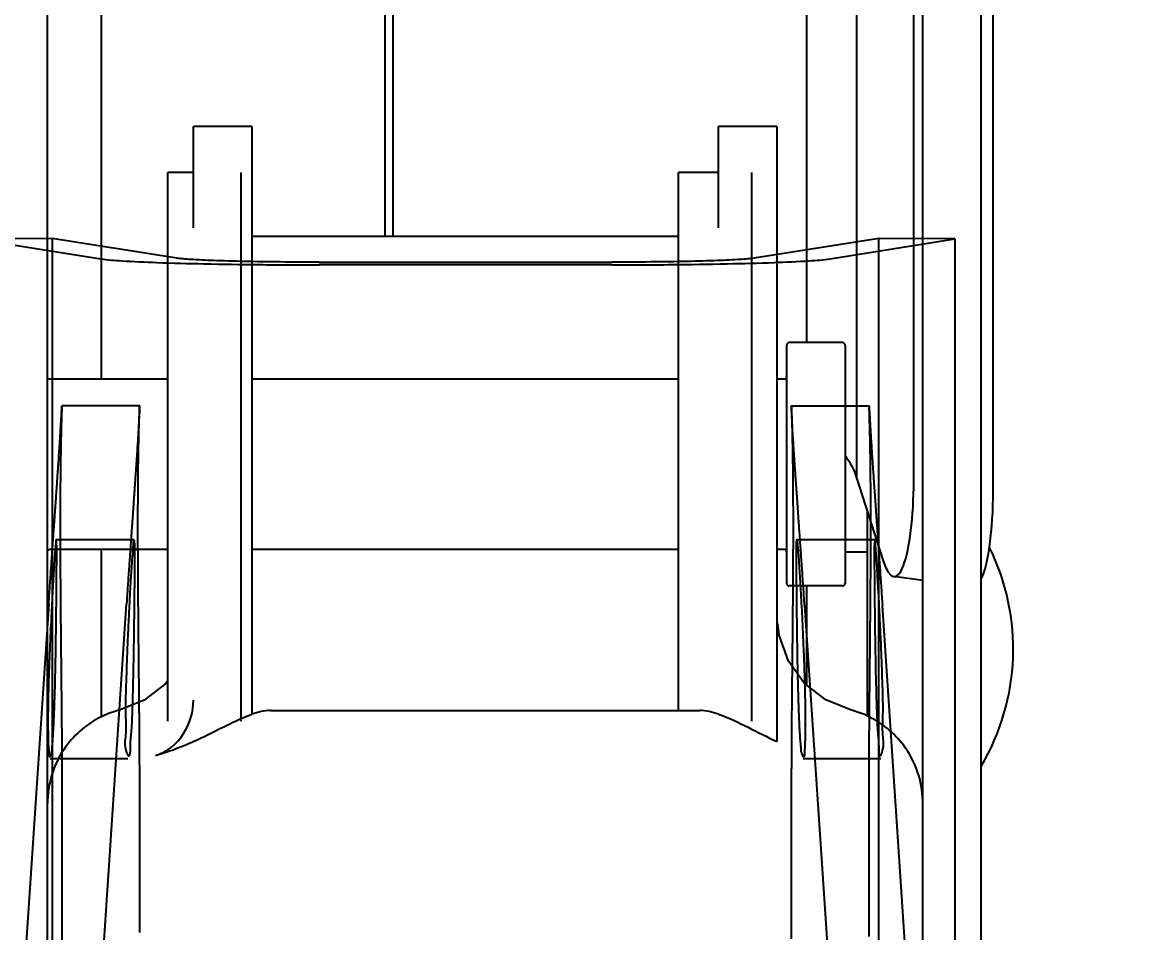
# Model space of a CAD drawing. Header units: millimetres. Extents: x 324 to 7054, y -67 to 2159.
# Drawn here: x 4448.41 to 4471.38, y 1494.15 to 1512.86 of the extents above; entities that cross this region are included whole.
import ezdxf

# ---------------------------------------------------------------- set-up
doc = ezdxf.new("R2010")
doc.units = ezdxf.units.MM
doc.header["$LTSCALE"] = 153.67
doc.header["$PDMODE"] = 3
doc.header["$PDSIZE"] = 8
doc.layers.get('0').update_dxf_attribs({"linetype": 'CONTINUOUS'})
doc.layers.get('Defpoints').update_dxf_attribs({"linetype": 'CONTINUOUS'})
doc.layers.add('02___PRT_ALL_AXES', color=7, linetype='CONTINUOUS')
doc.layers.add('CONSTRUCTION_BODIES', color=7, linetype='CONTINUOUS')
doc.styles.get("Standard").update_dxf_attribs({"font": 'times.ttf'})
doc.dimstyles.get("Standard").update_dxf_attribs({"dimtxt": 17.5, "dimasz": 17.5, "dimexe": 1.5, "dimexo": 1, "dimtad": 1, "dimdsep": 46, "dimtxsty": 'Standard', "dimblk": '_FILLED', "dimblk1": '_FILLED', "dimblk2": '_FILLED', "dimcen": 0.09, "dimazin": 2, "dimtol": 1, "dimtp": 0.01, "dimtm": 0.01, "dimtfac": 1, "dimtofl": 0, "dimtmove": 0, "dimatfit": 3, "dimldrblk": '_FILLED', "dimfxl": 1, "dimtolj": 1, "dimarcsym": 0})

# ---------------------------------------------------------------- blocks, each defined once
blk = doc.blocks.new('_FILLED')
at = {"color": 0, "linetype": 'ByBlock'}
blk.add_solid([(0, 0), (-1, 0.2143), (-1, -0.2143)], dxfattribs=at)
blk = doc.blocks.new('*D272')
at = {"color": 0, "lineweight": -2}
for p, q in [((4444.035, 1611.977), (4530.5, 1611.977)), ((4529, 1594.477), (4529, 1521.731)), ((4529, 1429.477), (4529, 1502.223)), ((4444.035, 1411.977), (4530.5, 1411.977))]:
    blk.add_line(p, q, dxfattribs=at)
at = {"layer": 'Defpoints', "color": 0}
for p in [(4443.035, 1611.977), (4443.035, 1411.977), (4529, 1411.977)]:
    blk.add_point(p, dxfattribs=at)
at = {"color": 0, "linetype": 'ByBlock', "lineweight": -2, "xscale": 17.5, "yscale": 17.5, "zscale": 17.5}
for p, rotation in [((4529, 1611.977), 90), ((4529, 1411.977), 270)]:
    blk.add_blockref('_FILLED', p, dxfattribs=dict(at, rotation=rotation))
at = {"insert": (4529, 1511.977), "char_height": 17.5, "attachment_point": 5}
blk.add_mtext('\\A1;\\A1;%%c200', dxfattribs=at)

msp = doc.modelspace()

# ---------------------------------------------------------------- linework, layer by layer
at = {"linetype": 'Continuous'}
for p, q in [((4448.92493, 1414.96197), (4448.92545, 1543.91706)), ((4466.92493, 1414.9619), (4466.92545, 1543.91699)), ((4468.1252, 1480.92093), (4468.12545, 1543.91698)), ((4468.37185, 1503.22213), (4468.37185, 1520.73185)), ((4466.73817, 1503.42908), (4466.73817, 1520.52491)), ((4465.56465, 1520.45476), (4465.56465, 1503.49923)), ((4451.92531, 1508.63167), (4451.92532, 1510.72035)), ((4453.12532, 1510.72035), (4451.92532, 1510.72035)), ((4453.12532, 1510.72034), (4453.12527, 1498.63722)), ((4462.72531, 1508.63162), (4462.72532, 1510.72031)), ((4463.92532, 1510.7203), (4462.72532, 1510.72031)), ((4463.92532, 1510.7203), (4463.92527, 1498.07842)), ((4451.40091, 1498.49616), (4451.40096, 1509.77562)), ((4451.92532, 1509.77562), (4451.40096, 1509.77562)), ((4452.90096, 1509.77561), (4452.90091, 1498.49615)), ((4461.90091, 1498.71452), (4461.90096, 1509.77558)), ((4462.72532, 1509.77558), (4461.90096, 1509.77558)), ((4463.40096, 1509.77557), (4463.40091, 1498.49611)), ((4461.90095, 1508.45436), (4453.12531, 1508.45439)), ((4465.2753, 1506.27556), (4464.1753, 1506.27557)), ((4464.12528, 1501.32545), (4464.1253, 1506.22569)), ((4465.3253, 1506.22569), (4465.32528, 1501.32544)), ((4451.40094, 1505.52562), (4448.9753, 1505.52563)), ((4461.90094, 1505.52558), (4453.1253, 1505.52561)), ((4464.0753, 1505.52557), (4463.9253, 1505.52557)), ((4465.56465, 1503.49923), (4466.11068, 1501.79034)), ((4465.78476, 1498.60241), (4465.78476, 1502.81037)), ((4451.40093, 1502.02562), (4448.97528, 1502.02563)), ((4461.90093, 1502.02558), (4453.12528, 1502.02561)), ((4464.07528, 1502.02557), (4463.92528, 1502.02557)), ((4465.32528, 1501.97699), (4465.78476, 1501.97699)), ((4466.92528, 1501.38945), (4466.32617, 1501.46534)), ((4465.27528, 1501.27556), (4464.17528, 1501.27557)), ((4450.41522, 1498.72699), (4450.38539, 1498.71918)), ((4453.51126, 1498.71459), (4462.33647, 1498.71451))]:
    msp.add_line(p, q, dxfattribs=at)
for points in [[(4465.43532, 1498.72693), (4464.92754, 1498.9337), (4464.48773, 1499.27838), (4464.1607, 1499.72986), (4463.9685, 1500.25983), (4463.94339, 1500.50022)], [(4451.40092, 1499.33301), (4451.356, 1499.27138), (4450.91322, 1498.92813), (4450.41522, 1498.72699)], [(4450.38539, 1498.71918), (4450.3462, 1498.70817), (4450.30604, 1498.69598), (4450.26405, 1498.68223), (4450.2214, 1498.66719), (4450.17834, 1498.65087), (4450.13485, 1498.6332), (4450.09091, 1498.6141), (4450.04652, 1498.59349), (4450.00162, 1498.57125), (4449.95628, 1498.54732), (4449.9108, 1498.5218), (4449.865, 1498.49448), (4449.81888, 1498.46526), (4449.77262, 1498.4341), (4449.72644, 1498.40104), (4449.68052, 1498.3661), (4449.63496, 1498.32923), (4449.58985, 1498.29044), (4449.54531, 1498.24972), (4449.50146, 1498.20708), (4449.45844, 1498.16256), (4449.41628, 1498.11612), (4449.37493, 1498.06752), (4449.33456, 1498.01678), (4449.29533, 1497.96392), (4449.25739, 1497.909), (4449.22085, 1497.85208), (4449.18579, 1497.79309), (4449.15235, 1497.73209), (4449.12072, 1497.66921), (4449.09103, 1497.60449), (4449.06334, 1497.53785), (4449.03777, 1497.46927), (4449.01445, 1497.39878), (4448.99351, 1497.32648), (4448.97513, 1497.25259), (4448.95946, 1497.17738), (4448.94664, 1497.10114), (4448.93677, 1497.02406), (4448.92991, 1496.94627), (4448.9261, 1496.86781), (4448.92526, 1496.80992)], [(4466.92526, 1496.80985), (4466.92462, 1496.86085), (4466.92119, 1496.93765), (4466.91483, 1497.01382), (4466.90559, 1497.08932), (4466.89353, 1497.16402), (4466.87871, 1497.23779), (4466.86127, 1497.31036), (4466.84135, 1497.38145), (4466.81912, 1497.45085), (4466.7947, 1497.51843), (4466.76822, 1497.58417), (4466.73979, 1497.64807), (4466.7095, 1497.71016), (4466.67741, 1497.77051), (4466.64371, 1497.82897), (4466.60855, 1497.88546), (4466.57202, 1497.94001), (4466.5342, 1497.99262), (4466.49522, 1498.04323), (4466.45523, 1498.0918), (4466.41439, 1498.13831), (4466.37279, 1498.18283), (4466.33033, 1498.22557), (4466.28714, 1498.26649), (4466.24334, 1498.30558), (4466.19904, 1498.34281), (4466.15434, 1498.3782), (4466.10932, 1498.41178), (4466.0641, 1498.44355), (4466.01885, 1498.47349), (4465.97378, 1498.50159), (4465.92904, 1498.52788), (4465.88452, 1498.55252), (4465.84014, 1498.57564), (4465.79624, 1498.59714), (4465.75282, 1498.61709), (4465.70982, 1498.6356), (4465.66723, 1498.65275), (4465.62504, 1498.66863), (4465.58321, 1498.68329), (4465.54197, 1498.69672), (4465.5024, 1498.70868), (4465.46401, 1498.71943), (4465.43532, 1498.72693)]]:
    msp.add_lwpolyline(points, dxfattribs=at)
for centre, radius, start, end in [((4464.1753, 1506.22557), 0.05, 89.99977, 179.860401), ((4465.2753, 1506.22556), 0.05, 0.140524, 89.99977), ((4464.0753, 1505.57557), 0.05, 269.99977, 359.889851), ((4448.9753, 1505.57563), 0.05, 225.054729, 269.99977), ((4448.97528, 1501.97563), 0.05, 89.99977, 134.94481), ((4464.07528, 1501.97557), 0.05, 0.109688, 89.99977), ((4464.05809, 1499.97699), 4.72667, 329.384755, 26.201665), ((4464.17528, 1501.32557), 0.05, 180.139138, 269.99977), ((4465.27528, 1501.32556), 0.05, 269.99977, 359.859015), ((4454.63638, 1494.64278), 4.2726, 113.558417, 113.969484)]:
    msp.add_arc(centre, radius, start, end, dxfattribs=at)
for centre, start_param, end_param in [((4466.32616, 1503.48133), 2.56421341, 4.68534757), ((4467.95983, 1503.27439), -2.75006621, -1.59783773)]:
    msp.add_ellipse(centre, major_axis=(-0.01114, 2.01666), ratio=0.20423209, start_param=start_param, end_param=end_param, dxfattribs=at)
for points in [[(4465.32782, 1503.95349), (4465.43004, 1503.8167), (4465.5134, 1503.66212), (4465.56465, 1503.49923)], [(4453.51126, 1498.71459), (4453.38004, 1498.7146), (4453.24915, 1498.6805), (4453.12527, 1498.63723)], [(4462.72527, 1498.63717), (4462.60052, 1498.68076), (4462.46861, 1498.71455), (4462.33647, 1498.71451)], [(4452.92869, 1498.55928), (4452.9933, 1498.58745), (4453.05872, 1498.61398), (4453.12527, 1498.63723)], [(4462.72527, 1498.63717), (4463.14181, 1498.49164), (4463.52197, 1498.25743), (4463.92527, 1498.07844)]]:
    msp.add_open_spline(points, degree=3, dxfattribs=at)
for points, knots in [([(4451.14572, 1497.79254), (4451.38069, 1497.85899), (4451.78716, 1498.19996), (4451.92526, 1498.68876), (4451.92527, 1498.9264)], [0, 0, 0, 0, 0.50680512, 1, 1, 1, 1]), ([(4451.14572, 1497.79254), (4451.45296, 1497.87939), (4452.04972, 1498.11292), (4452.60997, 1498.41772), (4452.90063, 1498.54692)], [0, 0, 0, 0, 0.50094036, 1, 1, 1, 1])]:
    msp.add_open_spline(points, degree=3, knots=knots, dxfattribs=at)
at = {"layer": '02___PRT_ALL_AXES', "linetype": 'Continuous'}
for p, q in [((4455.86809, 1508.45438), (4455.86809, 1533.76184)), ((4456.03476, 1508.45438), (4456.03476, 1533.76184)), ((4464.53476, 1533.7618), (4464.53476, 1506.27557)), ((4450.03476, 1505.52563), (4450.03476, 1533.24664)), ((4450.03476, 1498.58766), (4450.03476, 1502.02563)), ((4464.53476, 1501.27557), (4464.53476, 1499.24152))]:
    msp.add_line(p, q, dxfattribs=at)
at = {"layer": 'CONSTRUCTION_BODIES', "linetype": 'Continuous'}
for p, q in [((4449.02022, 1508.41767), (4447.45759, 1508.40568)), ((4447.45759, 1508.40568), (4450.01945, 1507.99929)), ((4449.02022, 1508.41767), (4449.01982, 1409.97716)), ((4451.58208, 1508.01129), (4449.02022, 1508.41767)), ((4466.02022, 1508.4176), (4463.45835, 1508.01124)), ((4465.02098, 1507.99923), (4467.58285, 1508.40559)), ((4466.01982, 1409.97709), (4466.02022, 1508.4176)), ((4467.58285, 1508.40559), (4466.02022, 1508.4176)), ((4467.58285, 1508.40559), (4467.58245, 1409.63331)), ((4454.51196, 1507.92909), (4460.52847, 1507.92906)), ((4460.52847, 1507.87323), (4454.51196, 1507.87325)), ((4450.8202, 1504.97686), (4449.2202, 1504.97687)), ((4464.2202, 1504.97681), (4465.8202, 1504.9768)), ((4449.10509, 1502.22687), (4450.70509, 1502.22687)), ((4464.3353, 1502.22681), (4465.9353, 1502.2268)), ((4448.94905, 1500.90977), (4448.48407, 1493.93559)), ((4450.08743, 1493.98597), (4450.54905, 1500.90976)), ((4464.4937, 1500.87419), (4464.95689, 1493.92587)), ((4466.55476, 1493.95776), (4466.0937, 1500.87418)), ((4448.97722, 1497.72687), (4450.57722, 1497.72687)), ((4464.46313, 1497.72681), (4466.06313, 1497.7268)), ((4449.22017, 1497.06814), (4449.22016, 1494.00219)), ((4450.82016, 1494.14844), (4450.82017, 1497.06812)), ((4464.22017, 1497.10113), (4464.22016, 1494.01873)), ((4465.82016, 1494.06615), (4465.82017, 1497.10112))]:
    msp.add_line(p, q, dxfattribs=at)
msp.add_arc((4674.08835, 1496.84821), 209.86842, 179.4097991, 179.9309515, dxfattribs=at)
for points, knots in [([(4450.01945, 1507.99929), (4450.16156, 1507.97676), (4450.54702, 1507.95091), (4451.25343, 1507.91725), (4452.19691, 1507.89321), (4453.30977, 1507.8768), (4454.10078, 1507.87325), (4454.51196, 1507.87325)], [0, 0, 0, 0, 0.09600894, 0.25728404, 0.47218585, 0.72562579, 1, 1, 1, 1]), ([(4454.51196, 1507.92909), (4454.24378, 1507.92909), (4453.72788, 1507.9314), (4453.00209, 1507.9421), (4452.38679, 1507.95778), (4451.92612, 1507.97973), (4451.67475, 1507.99659), (4451.58208, 1508.01129)], [0, 0, 0, 0, 0.27439456, 0.52783982, 0.74273451, 0.9039975, 1, 1, 1, 1]), ([(4463.45835, 1508.01124), (4463.36567, 1507.99654), (4463.11427, 1507.97969), (4462.65357, 1507.95774), (4462.03826, 1507.94206), (4461.31249, 1507.93137), (4460.79663, 1507.92906), (4460.52847, 1507.92906)], [0, 0, 0, 0, 0.09601447, 0.25729181, 0.47219293, 0.72562995, 1, 1, 1, 1]), ([(4460.52847, 1507.87323), (4460.93969, 1507.87322), (4461.73075, 1507.87677), (4462.84365, 1507.89317), (4463.78711, 1507.9172), (4464.49347, 1507.95086), (4464.8789, 1507.9767), (4465.02098, 1507.99923)], [0, 0, 0, 0, 0.27439872, 0.52784689, 0.74274227, 0.90400303, 1, 1, 1, 1]), ([(4448.94905, 1500.90977), (4448.95286, 1500.967), (4448.96046, 1501.08064), (4448.97187, 1501.24986), (4448.98319, 1501.41663), (4448.99445, 1501.58096), (4449.00563, 1501.74286), (4449.01673, 1501.90232), (4449.02775, 1502.05936), (4449.03867, 1502.21395), (4449.04946, 1502.36607), (4449.05973, 1502.51127), (4449.06943, 1502.64934), (4449.07861, 1502.7801), (4449.08755, 1502.90778), (4449.09626, 1503.0324), (4449.10473, 1503.15397), (4449.11296, 1503.27248), (4449.12094, 1503.38792), (4449.12867, 1503.50028), (4449.13613, 1503.60952), (4449.14329, 1503.71481), (4449.15201, 1503.84667), (4449.16227, 1504.00087), (4449.17335, 1504.17407), (4449.18322, 1504.3316), (4449.19198, 1504.47487), (4449.19969, 1504.60422), (4449.20712, 1504.73196), (4449.21395, 1504.85454), (4449.21843, 1504.93855), (4449.2202, 1504.97687)], [0, 0, 0, 0, 0.04221431, 0.08382323, 0.12483016, 0.16523827, 0.20504998, 0.24426639, 0.28288679, 0.32090815, 0.35832462, 0.39512695, 0.42804106, 0.46019566, 0.49159506, 0.52224224, 0.55213862, 0.58128374, 0.60967503, 0.6373075, 0.66417359, 0.6902629, 0.71497523, 0.76143471, 0.803997, 0.84271211, 0.87759901, 0.90964153, 0.93807982, 0.97176729, 1, 1, 1, 1]), ([(4449.2202, 1504.97687), (4449.21833, 1504.93858), (4449.21526, 1504.86369), (4449.21175, 1504.75355), (4449.20844, 1504.6398), (4449.20507, 1504.51424), (4449.20208, 1504.38825), (4449.19955, 1504.26581), (4449.19738, 1504.15071), (4449.19529, 1504.02748), (4449.19327, 1503.89638), (4449.19135, 1503.75773), (4449.18955, 1503.61187), (4449.18792, 1503.45891), (4449.18649, 1503.29893), (4449.18544, 1503.13229), (4449.18463, 1502.95939), (4449.1841, 1502.78055), (4449.18382, 1502.59576), (4449.18381, 1502.43806), (4449.18393, 1502.30905), (4449.18408, 1502.21037), (4449.18429, 1502.11058), (4449.18457, 1502.00968), (4449.18491, 1501.90768), (4449.18531, 1501.80457), (4449.18577, 1501.70035), (4449.1863, 1501.59501), (4449.18687, 1501.48857), (4449.18754, 1501.38101), (4449.18823, 1501.2724), (4449.189, 1501.16289), (4449.18979, 1501.05265), (4449.19063, 1500.94175), (4449.19151, 1500.8302), (4449.19243, 1500.71801), (4449.1934, 1500.60517), (4449.19441, 1500.49168), (4449.19547, 1500.37755), (4449.19659, 1500.26277), (4449.19776, 1500.1473), (4449.19896, 1500.03131), (4449.20014, 1499.91494), (4449.20131, 1499.79837), (4449.20247, 1499.6816), (4449.20362, 1499.56463), (4449.20476, 1499.44746), (4449.20589, 1499.3301), (4449.20701, 1499.21253), (4449.20813, 1499.0948), (4449.20887, 1499.01626), (4449.20923, 1498.97697)], [0, 0, 0, 0, 0.01916458, 0.03747524, 0.05509527, 0.07606062, 0.10026889, 0.11810432, 0.13729008, 0.15782765, 0.17972033, 0.20284526, 0.22715581, 0.25264805, 0.27932379, 0.3071442, 0.33596223, 0.36576852, 0.39656259, 0.42834829, 0.44461511, 0.4610593, 0.47768925, 0.49450427, 0.511504, 0.52868831, 0.54605734, 0.56361141, 0.58135099, 0.59927666, 0.6173891, 0.63565379, 0.65402763, 0.67250991, 0.6911002, 0.70979827, 0.72860409, 0.7475178, 0.76653961, 0.7856698, 0.80490867, 0.82426947, 0.84366415, 0.86309228, 0.88255364, 0.90204813, 0.92157578, 0.94113666, 0.96073089, 0.98035854, 1, 1, 1, 1]), ([(4450.8202, 1504.97686), (4450.81841, 1504.9381), (4450.81387, 1504.85305), (4450.80694, 1504.72893), (4450.79941, 1504.59944), (4450.79158, 1504.4682), (4450.78268, 1504.32277), (4450.77264, 1504.16293), (4450.76139, 1503.98735), (4450.75098, 1503.83116), (4450.74217, 1503.69813), (4450.73497, 1503.59254), (4450.72751, 1503.48348), (4450.71979, 1503.37138), (4450.71183, 1503.25629), (4450.70363, 1503.13822), (4450.69519, 1503.0172), (4450.68652, 1502.89321), (4450.67763, 1502.76626), (4450.66851, 1502.63634), (4450.65887, 1502.49917), (4450.64867, 1502.35493), (4450.63795, 1502.20382), (4450.62711, 1502.0503), (4450.61618, 1501.89439), (4450.60516, 1501.7361), (4450.59407, 1501.57544), (4450.58291, 1501.41241), (4450.57167, 1501.24699), (4450.56037, 1501.07918), (4450.55283, 1500.9665), (4450.54905, 1500.90976)], [0, 0, 0, 0, 0.02855831, 0.06268318, 0.09149939, 0.12401556, 0.15944859, 0.19873599, 0.24188492, 0.2889358, 0.3139432, 0.34000893, 0.36683093, 0.39439823, 0.42270266, 0.45173866, 0.48150301, 0.51199468, 0.54321449, 0.57516491, 0.60784974, 0.64441689, 0.68158455, 0.71934352, 0.75768788, 0.79661444, 0.83612229, 0.87621229, 0.91688659, 0.95814809, 1, 1, 1, 1]), ([(4450.80923, 1498.97687), (4450.80887, 1499.01612), (4450.80805, 1499.09457), (4450.8069, 1499.21214), (4450.80574, 1499.32951), (4450.80459, 1499.44667), (4450.80344, 1499.56363), (4450.8023, 1499.68039), (4450.80116, 1499.79695), (4450.80003, 1499.9133), (4450.79891, 1500.02945), (4450.79778, 1500.14533), (4450.79667, 1500.26082), (4450.79559, 1500.37576), (4450.79454, 1500.49006), (4450.79353, 1500.60372), (4450.79254, 1500.71675), (4450.7916, 1500.82915), (4450.79069, 1500.94091), (4450.78982, 1501.05204), (4450.789, 1501.16252), (4450.78823, 1501.27234), (4450.78754, 1501.38133), (4450.78687, 1501.48933), (4450.78629, 1501.59619), (4450.78576, 1501.70193), (4450.7853, 1501.80654), (4450.7849, 1501.91004), (4450.78456, 1502.01241), (4450.78428, 1502.11366), (4450.78407, 1502.21378), (4450.78392, 1502.3128), (4450.78381, 1502.44221), (4450.78383, 1502.60039), (4450.78411, 1502.78569), (4450.78465, 1502.96498), (4450.78547, 1503.13815), (4450.78653, 1503.30482), (4450.78798, 1503.46464), (4450.78962, 1503.61737), (4450.79142, 1503.76305), (4450.79335, 1503.90148), (4450.79537, 1504.0322), (4450.79746, 1504.15484), (4450.79962, 1504.26927), (4450.80182, 1504.37556), (4450.80443, 1504.48754), (4450.80738, 1504.60132), (4450.8108, 1504.72181), (4450.81459, 1504.84481), (4450.81798, 1504.93055), (4450.8202, 1504.97686)], [0, 0, 0, 0, 0.01962552, 0.0392206, 0.05878154, 0.07830841, 0.09780132, 0.11726034, 0.13668552, 0.15607677, 0.17543388, 0.19475646, 0.21401843, 0.23317389, 0.25222314, 0.27116643, 0.29000397, 0.30873584, 0.32736195, 0.34588202, 0.36429555, 0.38260172, 0.40078843, 0.41878609, 0.43659537, 0.45421688, 0.47165115, 0.4888985, 0.50595909, 0.52283285, 0.5395194, 0.5560181, 0.57233776, 0.60422015, 0.63509917, 0.664979, 0.69385951, 0.72167954, 0.74830833, 0.77376338, 0.79804498, 0.82114748, 0.84297768, 0.86340443, 0.88247508, 0.90019359, 0.9165577, 0.93847611, 0.95709972, 0.97681834, 1, 1, 1, 1]), ([(4464.2202, 1504.97681), (4464.2217, 1504.94189), (4464.22485, 1504.87053), (4464.2283, 1504.76503), (4464.23154, 1504.65474), (4464.23463, 1504.53556), (4464.23745, 1504.41715), (4464.23994, 1504.30277), (4464.24206, 1504.19577), (4464.24408, 1504.0819), (4464.24601, 1503.96122), (4464.24783, 1503.83372), (4464.24952, 1503.69959), (4464.25108, 1503.55915), (4464.25248, 1503.41275), (4464.25369, 1503.2605), (4464.25469, 1503.10249), (4464.2554, 1502.93906), (4464.25589, 1502.77053), (4464.25612, 1502.59713), (4464.25613, 1502.41885), (4464.2559, 1502.23582), (4464.25546, 1502.04845), (4464.2548, 1501.85717), (4464.25408, 1501.69552), (4464.2534, 1501.56438), (4464.25284, 1501.46466), (4464.25223, 1501.36403), (4464.25155, 1501.26249), (4464.25085, 1501.16007), (4464.25009, 1501.05689), (4464.2493, 1500.95309), (4464.24848, 1500.84877), (4464.24763, 1500.74392), (4464.24674, 1500.63855), (4464.24582, 1500.53265), (4464.24485, 1500.42622), (4464.24385, 1500.31928), (4464.24281, 1500.2118), (4464.24172, 1500.10375), (4464.24061, 1499.99525), (4464.23951, 1499.88641), (4464.23842, 1499.77741), (4464.23735, 1499.66824), (4464.23628, 1499.55891), (4464.23522, 1499.44942), (4464.23417, 1499.33976), (4464.23313, 1499.22994), (4464.23209, 1499.12), (4464.23141, 1499.04668), (4464.23107, 1499.01001)], [0, 0, 0, 0, 0.0175719, 0.03591013, 0.05306592, 0.07304433, 0.09584391, 0.11261591, 0.13056018, 0.14964593, 0.16987088, 0.19123741, 0.21375603, 0.23730871, 0.26184419, 0.28735882, 0.31385321, 0.34128272, 0.36952449, 0.39858249, 0.42845664, 0.45914996, 0.49060183, 0.52265308, 0.55531334, 0.57187176, 0.58858263, 0.60544631, 0.62246319, 0.63963375, 0.65693987, 0.67433487, 0.69181823, 0.70938962, 0.72704887, 0.74479597, 0.76263099, 0.78055409, 0.79856546, 0.81666533, 0.83487724, 0.8531171, 0.87138462, 0.88967963, 0.90800206, 0.92635195, 0.94472935, 0.96313433, 0.98156695, 1, 1, 1, 1]), ([(4464.4937, 1500.87419), (4464.48954, 1500.93648), (4464.48128, 1501.06003), (4464.46889, 1501.24382), (4464.4566, 1501.42454), (4464.44442, 1501.60221), (4464.43234, 1501.77686), (4464.42036, 1501.94848), (4464.40849, 1502.11709), (4464.39676, 1502.28267), (4464.3852, 1502.44521), (4464.37422, 1502.60016), (4464.3639, 1502.7472), (4464.35416, 1502.88603), (4464.34473, 1503.0209), (4464.3356, 1503.15184), (4464.32678, 1503.27886), (4464.31827, 1503.40198), (4464.31007, 1503.5212), (4464.30219, 1503.63652), (4464.29466, 1503.7479), (4464.28744, 1503.85517), (4464.28077, 1503.95801), (4464.27236, 1504.08551), (4464.26311, 1504.23277), (4464.25313, 1504.39501), (4464.24462, 1504.53801), (4464.23733, 1504.66385), (4464.22919, 1504.80796), (4464.22363, 1504.91085), (4464.2202, 1504.97681)], [0, 0, 0, 0, 0.04554937, 0.09034709, 0.13439847, 0.17770896, 0.22028321, 0.26212433, 0.30323309, 0.34360716, 0.38324036, 0.42212184, 0.45694123, 0.49078619, 0.52366491, 0.55558438, 0.58654991, 0.61656472, 0.64562946, 0.67374191, 0.70089658, 0.72708446, 0.75218535, 0.77608349, 0.82031187, 0.8598375, 0.89468471, 0.92482589, 0.95180817, 1, 1, 1, 1]), ([(4465.8202, 1504.9768), (4465.8222, 1504.93838), (4465.82677, 1504.85233), (4465.8338, 1504.72586), (4465.84145, 1504.59238), (4465.84956, 1504.45473), (4465.85898, 1504.2994), (4465.86984, 1504.12504), (4465.88012, 1503.96786), (4465.88894, 1503.83264), (4465.89624, 1503.72449), (4465.90384, 1503.61229), (4465.91178, 1503.49631), (4465.92001, 1503.37659), (4465.92855, 1503.25315), (4465.93739, 1503.12599), (4465.94651, 1502.99513), (4465.95592, 1502.86055), (4465.96563, 1502.72223), (4465.97588, 1502.5763), (4465.98675, 1502.423), (4465.99816, 1502.26262), (4466.00973, 1502.09927), (4466.02143, 1501.93298), (4466.03324, 1501.76375), (4466.04514, 1501.59157), (4466.05715, 1501.41645), (4466.06926, 1501.23836), (4466.08146, 1501.05727), (4466.08961, 1500.93555), (4466.0937, 1500.87418)], [0, 0, 0, 0, 0.02806942, 0.06287194, 0.09241684, 0.1256193, 0.16347586, 0.20595535, 0.25308028, 0.27840276, 0.30482099, 0.33217416, 0.36044931, 0.38963716, 0.41973185, 0.45073066, 0.48263362, 0.51544316, 0.5491637, 0.58380121, 0.62217953, 0.66128777, 0.70111639, 0.74166016, 0.78291734, 0.82488901, 0.86757833, 0.91098984, 0.95512873, 1, 1, 1, 1]), ([(4465.83107, 1499.00985), (4465.83141, 1499.04655), (4465.83231, 1499.11991), (4465.83345, 1499.22988), (4465.83461, 1499.33972), (4465.83574, 1499.44941), (4465.83685, 1499.55896), (4465.83793, 1499.66837), (4465.83898, 1499.77764), (4465.84002, 1499.88677), (4465.84103, 1499.99575), (4465.84201, 1500.10441), (4465.84297, 1500.2126), (4465.8439, 1500.32019), (4465.84481, 1500.42721), (4465.84569, 1500.53368), (4465.84658, 1500.6396), (4465.84746, 1500.74496), (4465.84832, 1500.84976), (4465.84917, 1500.95401), (4465.84999, 1501.0577), (4465.85078, 1501.16082), (4465.85153, 1501.26324), (4465.85223, 1501.36487), (4465.85289, 1501.46563), (4465.85348, 1501.5655), (4465.85401, 1501.66449), (4465.85462, 1501.79473), (4465.8552, 1501.95534), (4465.85571, 1502.1454), (4465.856, 1502.3314), (4465.85609, 1502.51286), (4465.85596, 1502.68931), (4465.85561, 1502.86076), (4465.85506, 1503.02696), (4465.85424, 1503.18761), (4465.85313, 1503.34244), (4465.85181, 1503.49145), (4465.8503, 1503.63463), (4465.84866, 1503.77158), (4465.84693, 1503.90196), (4465.8452, 1504.02548), (4465.84322, 1504.14223), (4465.84105, 1504.2522), (4465.83844, 1504.3703), (4465.83544, 1504.49319), (4465.83225, 1504.61756), (4465.82918, 1504.73391), (4465.82601, 1504.85183), (4465.82204, 1504.9338), (4465.8202, 1504.9768)], [0, 0, 0, 0, 0.01845248, 0.0368824, 0.0552886, 0.07367115, 0.0920301, 0.1103655, 0.12867732, 0.14696544, 0.16522965, 0.18346955, 0.20159264, 0.2196219, 0.23755757, 0.25539987, 0.27314903, 0.29080518, 0.3083684, 0.32583863, 0.34321568, 0.36049916, 0.37767821, 0.39470928, 0.41159281, 0.42832916, 0.44491858, 0.46136118, 0.49380555, 0.52565946, 0.55690843, 0.58731467, 0.61688275, 0.64561476, 0.67350949, 0.7004321, 0.72637845, 0.75135094, 0.77534797, 0.79836326, 0.82019981, 0.84089939, 0.8604665, 0.87890106, 0.89619795, 0.91985314, 0.9406994, 0.95874183, 0.9783639, 1, 1, 1, 1]), ([(4449.09417, 1499.97687), (4449.09776, 1500.20229), (4449.10327, 1500.63518), (4449.10969, 1501.21928), (4449.11199, 1501.7261), (4449.11535, 1501.98963), (4449.10678, 1502.33715), (4449.07031, 1501.87363), (4449.05494, 1501.62114), (4449.02579, 1501.14335), (4448.99731, 1500.60537), (4448.97833, 1500.19673), (4448.96934, 1499.97688)], [0, 0, 0, 0, 0.15031096, 0.2868448, 0.39643934, 0.46994078, 0.49951582, 0.55875134, 0.63138749, 0.72984106, 0.8532964, 1, 1, 1, 1]), ([(4450.56934, 1499.97687), (4450.57399, 1500.09058), (4450.58376, 1500.31444), (4450.59938, 1500.63805), (4450.61495, 1500.93625), (4450.6297, 1501.20186), (4450.64334, 1501.43452), (4450.65583, 1501.63768), (4450.66699, 1501.80821), (4450.67733, 1501.96085), (4450.68656, 1502.06977), (4450.70158, 1502.29329), (4450.71542, 1502.06192), (4450.71243, 1501.93782), (4450.7132, 1501.74033), (4450.71135, 1501.51699), (4450.70942, 1501.25281), (4450.70665, 1500.96088), (4450.7033, 1500.64569), (4450.69923, 1500.3152), (4450.69598, 1500.09051), (4450.69417, 1499.97686)], [0, 0, 0, 0, 0.07613073, 0.14989557, 0.21671927, 0.27591052, 0.32778032, 0.37282323, 0.41146531, 0.44390622, 0.47000258, 0.50039696, 0.5293488, 0.56112368, 0.60303383, 0.65411345, 0.71318322, 0.7788788, 0.84968417, 0.92396358, 1, 1, 1, 1]), ([(4464.34619, 1499.97681), (4464.34261, 1500.20223), (4464.33711, 1500.63512), (4464.33069, 1501.21922), (4464.3284, 1501.72604), (4464.32504, 1501.98957), (4464.33361, 1502.33709), (4464.37007, 1501.87357), (4464.38544, 1501.62108), (4464.41459, 1501.14329), (4464.44307, 1500.60531), (4464.46204, 1500.19667), (4464.47103, 1499.97682)], [0, 0, 0, 0, 0.15031096, 0.2868448, 0.39643934, 0.46994078, 0.49951582, 0.55875134, 0.63138749, 0.72984106, 0.8532964, 1, 1, 1, 1]), ([(4466.07103, 1499.97681), (4466.06638, 1500.09052), (4466.05662, 1500.31438), (4466.04099, 1500.63798), (4466.02543, 1500.93619), (4466.01068, 1501.2018), (4465.99704, 1501.43445), (4465.98455, 1501.63762), (4465.97339, 1501.80815), (4465.96306, 1501.96079), (4465.95382, 1502.06971), (4465.9388, 1502.29323), (4465.92497, 1502.06186), (4465.92796, 1501.93775), (4465.92718, 1501.74027), (4465.92903, 1501.51693), (4465.93096, 1501.25275), (4465.93373, 1500.96082), (4465.93707, 1500.64562), (4465.94114, 1500.31514), (4465.94439, 1500.09045), (4465.9462, 1499.9768)], [0, 0, 0, 0, 0.07613073, 0.14989557, 0.21671927, 0.27591052, 0.32778032, 0.37282323, 0.41146531, 0.44390622, 0.47000258, 0.50039696, 0.5293488, 0.56112368, 0.60303383, 0.65411345, 0.71318322, 0.7788788, 0.84968417, 0.92396358, 1, 1, 1, 1]), ([(4448.96934, 1499.97688), (4448.96752, 1499.93262), (4448.96401, 1499.84436), (4448.95904, 1499.71234), (4448.95443, 1499.58113), (4448.95019, 1499.4512), (4448.94636, 1499.32304), (4448.94297, 1499.19716), (4448.94004, 1499.07405), (4448.93758, 1498.95418), (4448.93562, 1498.83796), (4448.93416, 1498.72581), (4448.9332, 1498.61814), (4448.93276, 1498.51538), (4448.93283, 1498.4076), (4448.93362, 1498.29685), (4448.93527, 1498.18451), (4448.93825, 1498.07842), (4448.9414, 1497.96769), (4448.95128, 1497.88085), (4448.94953, 1497.70641), (4449.02167, 1497.86346), (4449.01738, 1497.95135), (4449.03013, 1498.05734), (4449.03647, 1498.16081), (4449.04348, 1498.27051), (4449.04978, 1498.39029), (4449.05531, 1498.50806), (4449.06007, 1498.62172), (4449.06419, 1498.72956), (4449.06809, 1498.8417), (4449.07178, 1498.95771), (4449.07526, 1499.07735), (4449.07854, 1499.20019), (4449.08162, 1499.3258), (4449.0845, 1499.45363), (4449.08719, 1499.5831), (4449.08969, 1499.71372), (4449.09203, 1499.84505), (4449.09347, 1499.93286), (4449.09417, 1499.97687)], [0, 0, 0, 0, 0.02988568, 0.05959872, 0.0891401, 0.11846515, 0.14731193, 0.17564783, 0.20342902, 0.23039979, 0.25654195, 0.28185456, 0.3060734, 0.32918575, 0.351194, 0.37877806, 0.40398632, 0.42673135, 0.45129861, 0.47515169, 0.49864663, 0.52153411, 0.54452474, 0.56837423, 0.5905409, 0.61522026, 0.64231606, 0.67153864, 0.69474976, 0.71907265, 0.74435219, 0.77045696, 0.79738676, 0.82510525, 0.85337272, 0.88215664, 0.91137991, 0.94074521, 0.97030322, 1, 1, 1, 1]), ([(4450.69417, 1499.97686), (4450.69067, 1499.75684), (4450.68366, 1499.3443), (4450.6658, 1498.80007), (4450.65286, 1498.31312), (4450.61816, 1498.07662), (4450.62168, 1497.69819), (4450.49856, 1497.97348), (4450.55645, 1498.24414), (4450.52295, 1498.74278), (4450.54831, 1499.32544), (4450.56019, 1499.75343), (4450.56934, 1499.97687)], [0, 0, 0, 0, 0.14944514, 0.27753761, 0.37973732, 0.45431228, 0.49898918, 0.52341466, 0.59894444, 0.71050718, 0.8481194, 1, 1, 1, 1]), ([(4464.47103, 1499.97682), (4464.47284, 1499.93256), (4464.47636, 1499.8443), (4464.48132, 1499.71227), (4464.48594, 1499.58107), (4464.49017, 1499.45114), (4464.494, 1499.32298), (4464.49739, 1499.1971), (4464.50032, 1499.07398), (4464.50278, 1498.95411), (4464.50474, 1498.83789), (4464.5062, 1498.72575), (4464.50715, 1498.61808), (4464.50759, 1498.51532), (4464.50753, 1498.40754), (4464.50673, 1498.29679), (4464.50508, 1498.18444), (4464.50211, 1498.07836), (4464.49895, 1497.96763), (4464.48907, 1497.88078), (4464.49082, 1497.70635), (4464.41868, 1497.8634), (4464.42297, 1497.95129), (4464.41022, 1498.05728), (4464.40389, 1498.16075), (4464.39687, 1498.27045), (4464.39057, 1498.39023), (4464.38504, 1498.508), (4464.38029, 1498.62166), (4464.37617, 1498.7295), (4464.37227, 1498.84164), (4464.36858, 1498.95765), (4464.3651, 1499.07729), (4464.36182, 1499.20013), (4464.35874, 1499.32573), (4464.35586, 1499.45357), (4464.35318, 1499.58304), (4464.35067, 1499.71366), (4464.34834, 1499.84499), (4464.3469, 1499.9328), (4464.3462, 1499.97681)], [0, 0, 0, 0, 0.02988568, 0.05959871, 0.08914008, 0.11846512, 0.14731191, 0.17564782, 0.20342902, 0.23039982, 0.25654198, 0.28185459, 0.30607342, 0.32918576, 0.35119401, 0.37877806, 0.40398633, 0.42673135, 0.45129862, 0.47515169, 0.49864663, 0.5215341, 0.54452473, 0.56837422, 0.59054089, 0.61522025, 0.64231605, 0.67153862, 0.69474974, 0.71907264, 0.74435217, 0.77045695, 0.79738676, 0.82510525, 0.85337272, 0.88215664, 0.91137991, 0.94074521, 0.97030322, 1, 1, 1, 1]), ([(4465.94619, 1499.9768), (4465.94969, 1499.75678), (4465.95671, 1499.34424), (4465.97456, 1498.80001), (4465.9875, 1498.31306), (4466.02219, 1498.07656), (4466.01867, 1497.69812), (4466.14179, 1497.97342), (4466.0839, 1498.24407), (4466.11741, 1498.74272), (4466.09206, 1499.32538), (4466.08017, 1499.75336), (4466.07103, 1499.97681)], [0, 0, 0, 0, 0.14944514, 0.27753761, 0.37973732, 0.45431228, 0.49898918, 0.52341466, 0.59894444, 0.71050719, 0.8481194, 1, 1, 1, 1]), ([(4449.20923, 1498.97697), (4449.21127, 1498.75866), (4449.21506, 1498.3275), (4449.21904, 1497.69122), (4449.22025, 1497.27324), (4449.22025, 1497.06813)], [0, 0, 0, 0, 0.34311018, 0.67764897, 1, 1, 1, 1]), ([(4450.82017, 1497.06812), (4450.82017, 1497.1293), (4450.81994, 1497.25215), (4450.81953, 1497.43714), (4450.81889, 1497.62359), (4450.81805, 1497.8115), (4450.81694, 1498.00196), (4450.81565, 1498.19469), (4450.81449, 1498.35682), (4450.8135, 1498.48681), (4450.81273, 1498.58452), (4450.81191, 1498.68237), (4450.81106, 1498.78037), (4450.81017, 1498.87855), (4450.80954, 1498.94407), (4450.80923, 1498.97687)], [0, 0, 0, 0, 0.096153, 0.19307116, 0.29075156, 0.38919459, 0.48840251, 0.59010493, 0.69210938, 0.74322466, 0.79441546, 0.84568193, 0.89702422, 0.94844238, 1, 1, 1, 1]), ([(4465.82017, 1497.10112), (4465.82017, 1497.1623), (4465.82041, 1497.28514), (4465.82082, 1497.47013), (4465.82146, 1497.65658), (4465.82229, 1497.84449), (4465.82339, 1498.03495), (4465.82468, 1498.22768), (4465.82584, 1498.38981), (4465.82682, 1498.5198), (4465.82759, 1498.61751), (4465.8284, 1498.71537), (4465.82925, 1498.81336), (4465.83013, 1498.91154), (4465.83076, 1498.97705), (4465.83107, 1499.00985)], [0, 0, 0, 0, 0.09615388, 0.19307294, 0.29075424, 0.38919818, 0.48840702, 0.59011017, 0.69211533, 0.74323097, 0.79442212, 0.84568894, 0.89703158, 0.94845008, 1, 1, 1, 1])]:
    msp.add_open_spline(points, degree=3, knots=knots, dxfattribs=at)

# ---------------------------------------------------------------- dimensions: what is measured, and where the dimension line sits
dim = msp.add_linear_dim(base=(4529, 1411.97699), p1=(4443.03476, 1611.97699), p2=(4443.03476, 1411.97699), angle=90, text='\\A1;%%c200', dimstyle='Standard', override={"dimtad": 0, "dimtih": 1, "dimtoh": 1, "dimdec": 4, "dimzin": 0, "dimtxsty": 'Standard', "dimcen": 25.146, "dimclrt": 256, "dimadec": 0, "dimazin": 0, "dimtdec": 4, "dimtzin": 0})
dim.commit()
dim.dimension.update_dxf_attribs({"geometry": '*D272', "text_midpoint": (4529, 1511.97699), "dimtype": 160})

doc.saveas('drawing.dxf')
